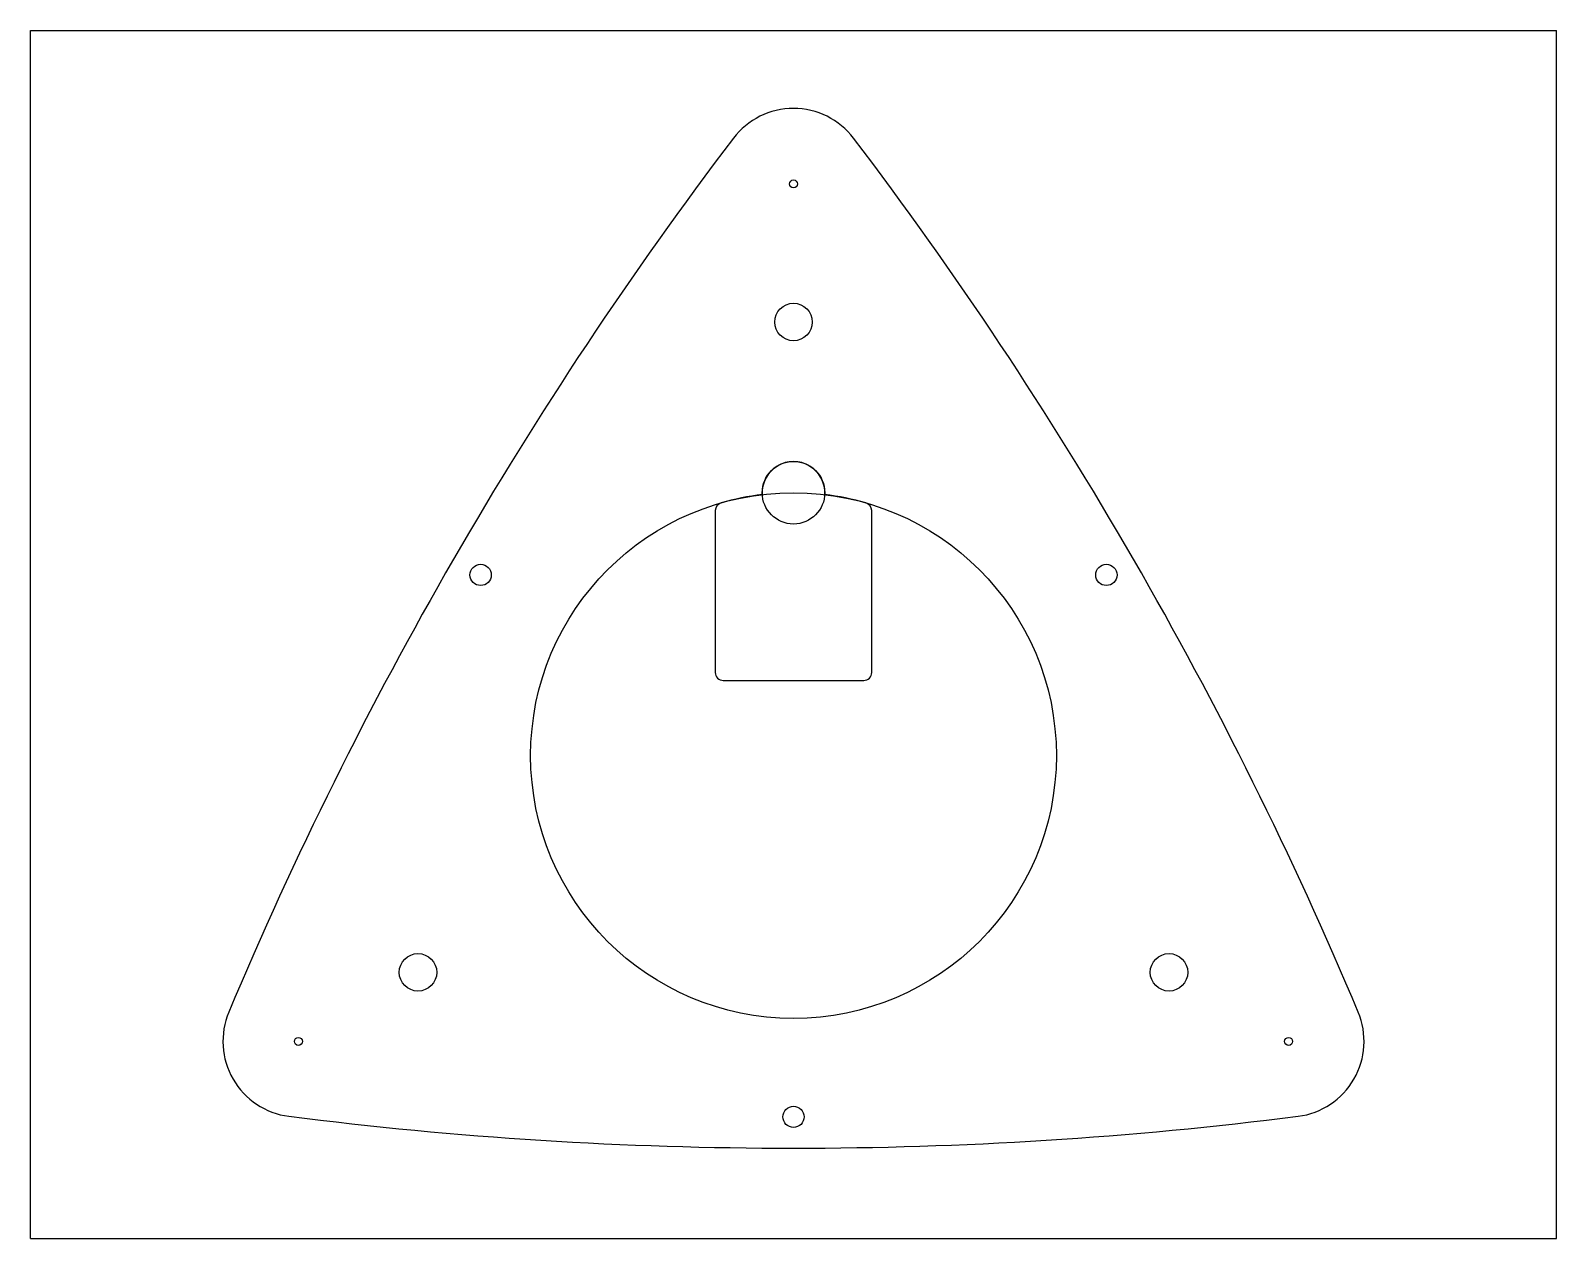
# Model space of a CAD drawing. Extents: x 0 to 24, y 0 to 19.
import ezdxf

# ---------------------------------------------------------------- set-up
doc = ezdxf.new("R2010")
doc.units = 0
doc.header["$MEASUREMENT"] = 0
doc.layers.get('0').update_dxf_attribs({"linetype": 'CONTINUOUS'})

msp = doc.modelspace()

# ---------------------------------------------------------------- linework, layer by layer
for p, q in [((0, 0), (0, 19)), ((0, 19), (24, 19)), ((24, 0), (24, 19)), ((0, 0), (24, 0))]:
    msp.add_line(p, q)
for points in [[(12.946, 17.305, 0.4961), (11.054, 17.305, 0.06316), (3.119, 3.56, 0.4961), (4.064, 1.922, 0.06316), (19.936, 1.922, 0.4961), (20.881, 3.56, 0.06316)], [(10.77, 11.449), (10.77, 8.902, 0.414214), (10.895, 8.777), (13.105, 8.777, 0.414214), (13.23, 8.902), (13.23, 11.449, 0.334572), (13.14, 11.569, 0.040076), (12.491, 11.7, 1.061406), (11.509, 11.7, 0.040076), (10.86, 11.569, 0.334572)]]:
    msp.add_lwpolyline(points, format="xyb", close=True)
for centre, radius in [((12, 16.587), 0.0625), ((12, 14.415), 0.295), ((12, 11.73), 0.492), ((12, 7.596), 4.134), ((7.079, 10.437), 0.167), ((16.921, 10.437), 0.167), ((6.094, 4.186), 0.295), ((17.906, 4.186), 0.295), ((4.214, 3.1), 0.0625), ((19.786, 3.1), 0.0625), ((12, 1.913), 0.167)]:
    msp.add_circle(centre, radius)

doc.saveas('drawing.dxf')
